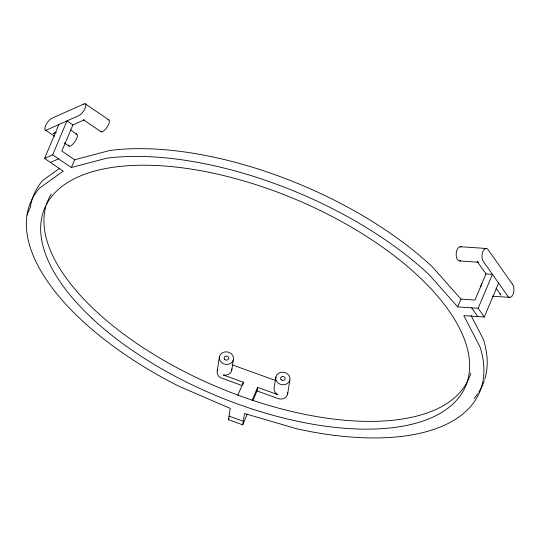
<?xml version="1.0" encoding="UTF-8"?>
<svg xmlns="http://www.w3.org/2000/svg" width="541" height="541" viewBox="0 0 541 541"><rect width="100%" height="100%" fill="white"/><g stroke="black" fill="none" stroke-linecap="round" stroke-linejoin="round"><path stroke-width="0.81" d="M217.232 370.815L219.463 356.539M231.724 370.429L233.394 359.724A7.148 6.296 8.9 0 0 224.272 352.042A7.148 6.296 8.9 0 0 221.627 362.626A7.148 6.296 8.9 0 0 233.394 359.724M247.284 414.054L242.726 424.841L228.471 419.701L230.243 408.381L178.868 386.233A243.741 112.92 22.9 0 1 39.439 188.16L63.256 171.166L44.565 158.439L58.888 124.531M243.024 384.36L243.355 382.217L223.23 374.954A7.148 6.296 8.9 0 0 231.879 368.793M242.726 424.841L244.498 413.52L296.941 428.817A243.741 112.92 22.9 0 0 480.077 347.079L463.826 315.626L484.29 317.026L498.613 283.112M253.147 400.184L257.056 390.933L257.611 387.363L277.905 394.693A7.148 6.296 8.9 0 1 274.219 387.606L275.89 376.894M287.589 394.362L289.82 380.08A7.148 6.296 8.9 0 0 280.698 372.397A7.148 6.296 8.9 0 0 278.047 382.987A7.148 6.296 8.9 0 0 289.82 380.08M27.05 214.926L30.337 207.156A243.741 112.92 22.9 0 1 42.725 180.39L59.74 168.244M44.565 158.439L52.66 154.827L66.983 120.914L72.879 124.93L84.308 119.818M72.879 124.93L61.836 151.067L74.638 159.778L109.755 150.472A243.741 112.92 22.9 0 1 432.327 266.801L460.946 299.099L474.957 300.059L485.994 273.922L477.223 261.465A7.148 3.78 -86.1 0 0 478.116 262.121M52.66 154.827L71.351 167.548L74.638 159.778M237.837 395.288L243.355 382.217M228.471 419.701L229.127 418.159M252.092 400.435L257.611 387.363M484.29 317.026L478.129 308.269L457.666 306.869L460.946 299.099M478.129 308.269L492.452 274.361L485.994 273.922M56.332 132.322L53.255 133.695A7.148 2.516 -55.8 0 0 54.377 132.883M50.462 162.449L58.55 158.838M71.351 167.548L106.476 158.243A243.741 112.92 22.9 0 1 429.04 274.578L457.666 306.869M460.175 246.703L485.98 248.468M459.735 260.972L478.244 262.243M492.452 296.184L509.933 297.381M232.001 364.776L275.579 380.512M242.023 385.51L222.676 378.524A7.148 6.296 8.9 0 1 217.867 369.287M257.056 390.933L277.344 398.264A7.148 6.296 8.9 0 0 287.751 392.725M229.032 416.13L243.288 421.27M85.126 103.757L108.7 119.798M83.524 119.845L101.208 131.876M70.54 129.941L76.66 134.107M45.586 130.138L54.6 136.278M64.311 142.885L69.167 146.185M496.029 288.164L500.865 295.028A7.148 3.78 -86.1 0 1 500.31 293.587M471.671 307.829L477.838 316.586M470.981 315.342L483.363 339.302A243.741 112.92 22.9 0 1 484.804 379.14M480.739 286.872A7.148 3.78 -86.1 0 1 481.821 283.612M460.722 260.667A7.148 3.78 -86.1 0 1 456.158 254.087A7.148 3.78 -86.1 0 1 461.148 246.885M107.916 119.825A7.148 2.516 -55.8 0 1 107.497 126.54A7.148 2.516 -55.8 0 1 100.673 131.49M75.875 134.134A7.148 2.516 -55.8 0 1 74.942 141.634A7.148 2.516 -55.8 0 1 68.396 145.022M477.798 393.652A243.741 112.92 22.9 0 1 474.126 398.433M484.283 380.756A243.741 112.92 22.9 0 1 478.751 392.225M470.778 373.141A228.505 105.867 22.9 0 1 229.073 391.758A228.505 105.867 22.9 0 1 45.836 206.5M46.316 204.877A228.505 105.867 22.9 0 1 51.185 194.118M83.355 104.21L52.301 118.087A7.148 2.516 -55.8 0 0 45.552 125.762A7.148 2.516 -55.8 0 0 47.365 129.684L78.418 115.808A7.148 2.516 -55.8 0 0 85.16 108.132A7.148 2.516 -55.8 0 0 83.355 104.21M512.246 283.944L488.597 250.382A7.148 3.78 -86.1 0 0 482.883 251.457A7.148 3.78 -86.1 0 0 483.674 261.905L507.316 295.467A7.148 3.78 -86.1 0 0 513.03 294.392A7.148 3.78 -86.1 0 0 512.246 283.944M92.105 318.379A228.505 105.867 22.9 0 0 457.361 399.393A228.505 105.867 22.9 0 0 215.954 173.776A228.505 105.867 22.9 0 0 92.105 318.379M224.677 359.359A2.286 2.008 8.9 0 0 228.566 358.899A2.286 2.008 8.9 0 0 226.043 356.127A2.286 2.008 8.9 0 0 224.677 359.359M281.104 379.721A2.286 2.008 8.9 0 0 284.992 379.261A2.286 2.008 8.9 0 0 282.47 376.489A2.286 2.008 8.9 0 0 281.104 379.721"/></g></svg>
